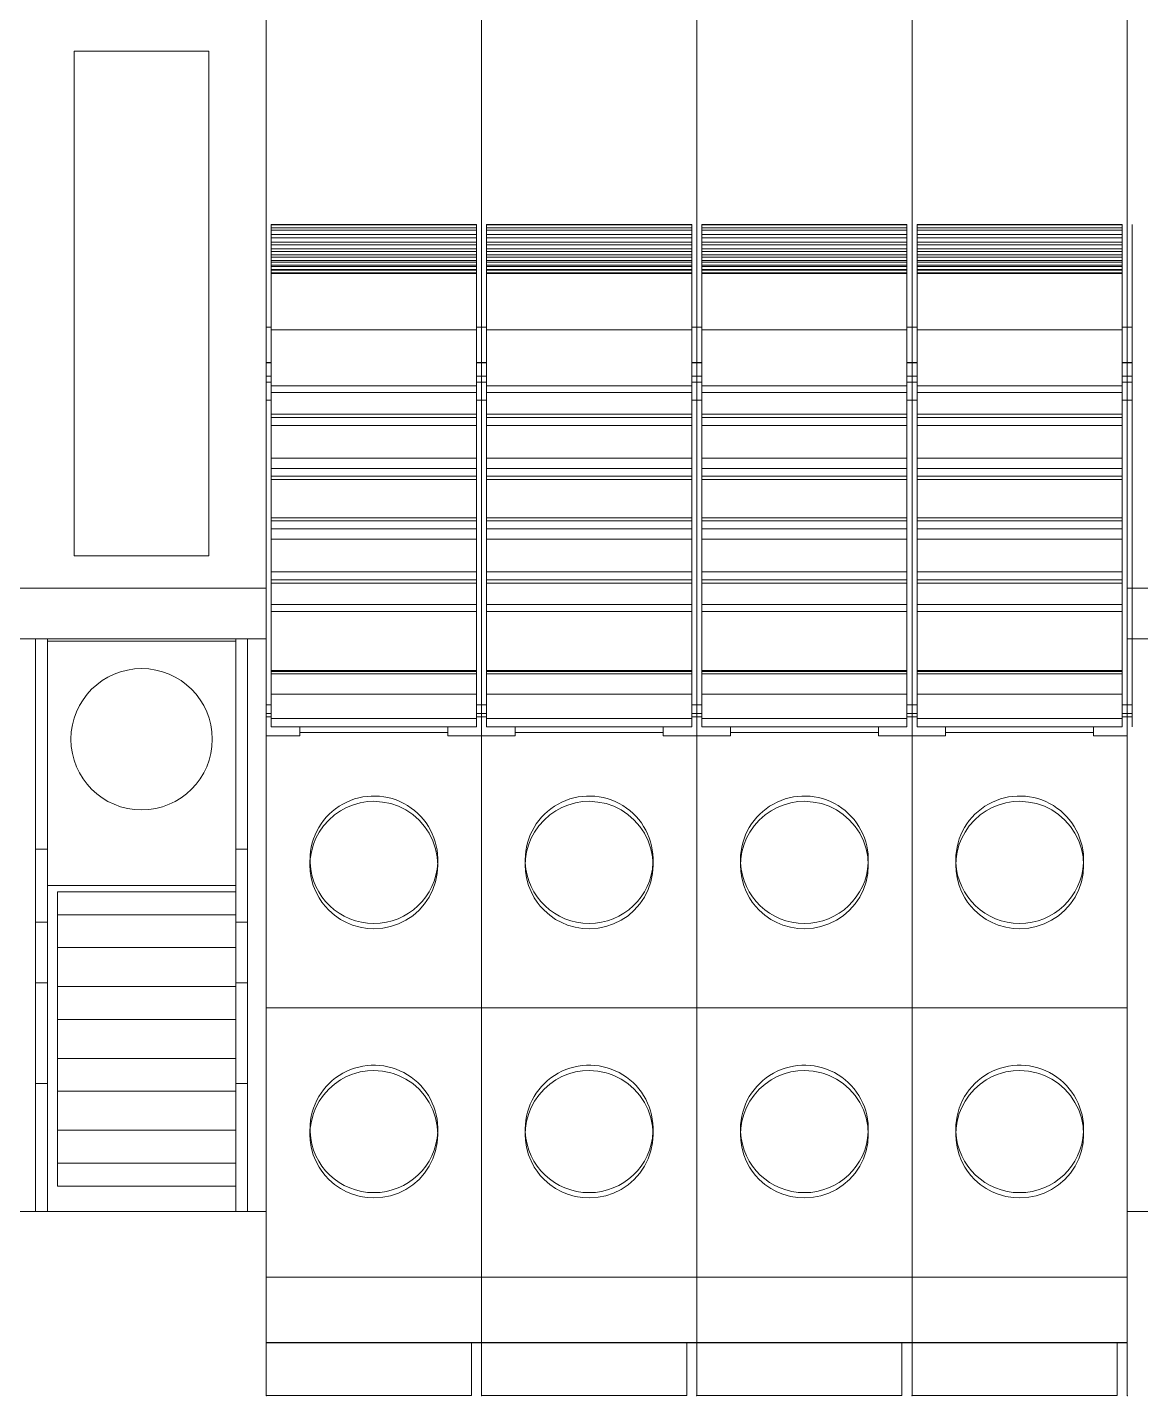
# Model space of a CAD drawing. Header units: millimetres. Extents: x 979 to 5828, y -1860 to 642.
# Drawn here: x 1409.21 to 1442.31, y 195.03 to 235.7 of the extents above; entities that cross this region are included whole.
import ezdxf

# ---------------------------------------------------------------- set-up
doc = ezdxf.new("R2010")
doc.units = ezdxf.units.MM
doc.layers.add('eProC - L2', color=41, linetype='Continuous', lineweight=20)

# ---------------------------------------------------------------- blocks, each defined once
blk = doc.blocks.new('eProC_Z_BPSN-SI-520')
at = {"layer": 'eProC - L2'}
for p, q in [((1.794, -59.11), (1.794, -44.11)), ((1.794, -44.11), (5.794, -44.11)), ((5.794, -59.11), (5.794, -44.11)), ((1.794, -59.11), (5.794, -59.11)), ((7.5, -60.072), (0, -60.072)), ((7.5, -61.577), (0, -61.577)), ((0.644, -78.601), (0.644, -61.577)), ((0.994, -78.601), (0.994, -61.577)), ((6.594, -61.647), (0.994, -61.647)), ((6.594, -78.601), (6.594, -61.577)), ((6.944, -78.601), (6.944, -61.577)), ((0.994, -67.83), (0.644, -67.83)), ((6.594, -67.83), (6.944, -67.83)), ((6.594, -68.91), (0.994, -68.91)), ((1.294, -77.853), (1.294, -69.103)), ((6.594, -69.103), (1.294, -69.103)), ((6.594, -69.783), (1.294, -69.783)), ((0.994, -70.001), (0.644, -70.001)), ((6.594, -70.001), (6.944, -70.001)), ((6.594, -70.757), (1.294, -70.757)), ((0.644, -71.801), (0.994, -71.801)), ((6.594, -71.919), (1.294, -71.919)), ((6.944, -71.801), (6.594, -71.801)), ((6.594, -72.893), (1.294, -72.893)), ((6.594, -74.054), (1.294, -74.054)), ((0.994, -74.801), (0.644, -74.801)), ((6.594, -74.801), (6.944, -74.801)), ((6.594, -75.029), (1.294, -75.029)), ((6.594, -76.19), (1.294, -76.19)), ((6.594, -77.165), (1.294, -77.165)), ((6.594, -77.853), (1.294, -77.853)), ((6.594, -78.601), (0.994, -78.601))]:
    blk.add_line(p, q, dxfattribs=at)
blk.add_lwpolyline([(0, 0), (7.5, 0), (7.5, -78.601), (0, -78.601)], close=True, dxfattribs=at)
blk.add_circle((3.794, -64.565), 2.1, dxfattribs=at)

msp = doc.modelspace()

# ---------------------------------------------------------------- linework, layer by layer
at = {"layer": 'eProC - L2'}
for p, q in [((1422.716, 284.581), (1422.716, 196.603)), ((1429.116, 284.581), (1429.116, 196.603)), ((1435.516, 284.581), (1435.516, 196.603)), ((1441.916, 284.581), (1441.916, 196.603)), ((1416.316, 204.603), (1416.316, 253.87)), ((1422.716, 204.603), (1422.716, 253.87)), ((1429.116, 204.603), (1429.116, 253.87)), ((1435.516, 204.603), (1435.516, 253.87)), ((1441.916, 204.603), (1441.916, 253.87)), ((1422.566, 229.842), (1416.466, 229.842)), ((1416.466, 214.908), (1416.466, 229.842)), ((1422.566, 229.829), (1416.466, 229.829)), ((1422.566, 229.842), (1422.566, 214.908)), ((1428.966, 229.842), (1422.866, 229.842)), ((1422.866, 214.908), (1422.866, 229.842)), ((1428.966, 229.829), (1422.866, 229.829)), ((1428.966, 229.842), (1428.966, 214.908)), ((1435.366, 229.842), (1429.266, 229.842)), ((1429.266, 214.908), (1429.266, 229.842)), ((1435.366, 229.829), (1429.266, 229.829)), ((1435.366, 229.842), (1435.366, 214.908)), ((1441.766, 229.842), (1435.666, 229.842)), ((1435.666, 214.908), (1435.666, 229.842)), ((1441.766, 229.829), (1435.666, 229.829)), ((1441.766, 229.842), (1441.766, 214.908)), ((1442.066, 214.908), (1442.066, 229.842)), ((1422.566, 229.737), (1416.466, 229.737)), ((1422.566, 229.671), (1416.466, 229.671)), ((1422.566, 229.542), (1416.466, 229.542)), ((1422.566, 229.442), (1416.466, 229.442)), ((1428.966, 229.737), (1422.866, 229.737)), ((1428.966, 229.671), (1422.866, 229.671)), ((1428.966, 229.542), (1422.866, 229.542)), ((1428.966, 229.442), (1422.866, 229.442)), ((1435.366, 229.737), (1429.266, 229.737)), ((1435.366, 229.671), (1429.266, 229.671)), ((1435.366, 229.542), (1429.266, 229.542)), ((1435.366, 229.442), (1429.266, 229.442)), ((1441.766, 229.737), (1435.666, 229.737)), ((1441.766, 229.671), (1435.666, 229.671)), ((1441.766, 229.542), (1435.666, 229.542)), ((1441.766, 229.442), (1435.666, 229.442)), ((1422.566, 229.32), (1416.466, 229.32)), ((1422.566, 229.232), (1416.466, 229.232)), ((1422.566, 229.118), (1416.466, 229.118)), ((1422.566, 229.041), (1416.466, 229.041)), ((1428.966, 229.32), (1422.866, 229.32)), ((1428.966, 229.232), (1422.866, 229.232)), ((1428.966, 229.118), (1422.866, 229.118)), ((1428.966, 229.041), (1422.866, 229.041)), ((1435.366, 229.32), (1429.266, 229.32)), ((1435.366, 229.232), (1429.266, 229.232)), ((1435.366, 229.118), (1429.266, 229.118)), ((1435.366, 229.041), (1429.266, 229.041)), ((1441.766, 229.32), (1435.666, 229.32)), ((1441.766, 229.232), (1435.666, 229.232)), ((1441.766, 229.118), (1435.666, 229.118)), ((1441.766, 229.041), (1435.666, 229.041)), ((1422.566, 228.934), (1416.466, 228.934)), ((1422.566, 228.87), (1416.466, 228.87)), ((1422.566, 228.771), (1416.466, 228.771)), ((1422.566, 228.72), (1416.466, 228.72)), ((1422.566, 228.628), (1416.466, 228.628)), ((1422.566, 228.59), (1416.466, 228.59)), ((1428.966, 228.934), (1422.866, 228.934)), ((1428.966, 228.87), (1422.866, 228.87)), ((1428.966, 228.771), (1422.866, 228.771)), ((1428.966, 228.72), (1422.866, 228.72)), ((1428.966, 228.628), (1422.866, 228.628)), ((1428.966, 228.59), (1422.866, 228.59)), ((1435.366, 228.934), (1429.266, 228.934)), ((1435.366, 228.87), (1429.266, 228.87)), ((1435.366, 228.771), (1429.266, 228.771)), ((1435.366, 228.72), (1429.266, 228.72)), ((1435.366, 228.628), (1429.266, 228.628)), ((1435.366, 228.59), (1429.266, 228.59)), ((1441.766, 228.934), (1435.666, 228.934)), ((1441.766, 228.87), (1435.666, 228.87)), ((1441.766, 228.771), (1435.666, 228.771)), ((1441.766, 228.72), (1435.666, 228.72)), ((1441.766, 228.628), (1435.666, 228.628)), ((1441.766, 228.59), (1435.666, 228.59)), ((1422.566, 228.505), (1416.466, 228.505)), ((1422.566, 228.481), (1416.466, 228.481)), ((1422.566, 228.404), (1416.466, 228.404)), ((1422.566, 228.387), (1416.466, 228.387)), ((1428.966, 228.505), (1422.866, 228.505)), ((1428.966, 228.481), (1422.866, 228.481)), ((1428.966, 228.404), (1422.866, 228.404)), ((1428.966, 228.387), (1422.866, 228.387)), ((1435.366, 228.505), (1429.266, 228.505)), ((1435.366, 228.481), (1429.266, 228.481)), ((1435.366, 228.404), (1429.266, 228.404)), ((1435.366, 228.387), (1429.266, 228.387)), ((1441.766, 228.505), (1435.666, 228.505)), ((1441.766, 228.481), (1435.666, 228.481)), ((1441.766, 228.404), (1435.666, 228.404)), ((1441.766, 228.387), (1435.666, 228.387)), ((1416.316, 226.792), (1416.466, 226.792)), ((1416.466, 226.706), (1422.566, 226.706)), ((1422.566, 226.792), (1422.716, 226.792)), ((1422.716, 226.792), (1422.866, 226.792)), ((1422.866, 226.706), (1428.966, 226.706)), ((1428.966, 226.792), (1429.116, 226.792)), ((1429.116, 226.792), (1429.266, 226.792)), ((1429.266, 226.706), (1435.366, 226.706)), ((1435.366, 226.792), (1435.516, 226.792)), ((1435.516, 226.792), (1435.666, 226.792)), ((1435.666, 226.706), (1441.766, 226.706)), ((1441.766, 226.792), (1441.916, 226.792)), ((1441.916, 226.792), (1442.066, 226.792)), ((1416.466, 225.736), (1416.316, 225.736)), ((1416.316, 225.733), (1416.466, 225.733)), ((1422.716, 225.736), (1422.566, 225.736)), ((1422.566, 225.733), (1422.716, 225.733)), ((1422.866, 225.736), (1422.716, 225.736)), ((1422.716, 225.733), (1422.866, 225.733)), ((1429.116, 225.736), (1428.966, 225.736)), ((1428.966, 225.733), (1429.116, 225.733)), ((1429.266, 225.736), (1429.116, 225.736)), ((1429.116, 225.733), (1429.266, 225.733)), ((1435.516, 225.736), (1435.366, 225.736)), ((1435.366, 225.733), (1435.516, 225.733)), ((1435.666, 225.736), (1435.516, 225.736)), ((1435.516, 225.733), (1435.666, 225.733)), ((1441.916, 225.736), (1441.766, 225.736)), ((1441.766, 225.733), (1441.916, 225.733)), ((1442.066, 225.736), (1441.916, 225.736)), ((1441.916, 225.733), (1442.066, 225.733)), ((1416.316, 225.333), (1416.466, 225.333)), ((1422.566, 225.333), (1422.716, 225.333)), ((1422.716, 225.333), (1422.866, 225.333)), ((1428.966, 225.333), (1429.116, 225.333)), ((1429.116, 225.333), (1429.266, 225.333)), ((1435.366, 225.333), (1435.516, 225.333)), ((1435.516, 225.333), (1435.666, 225.333)), ((1441.766, 225.333), (1441.916, 225.333)), ((1441.916, 225.333), (1442.066, 225.333)), ((1416.316, 225.154), (1416.466, 225.154)), ((1422.566, 225.042), (1416.466, 225.042)), ((1422.566, 225.154), (1422.716, 225.154)), ((1422.716, 225.154), (1422.866, 225.154)), ((1428.966, 225.042), (1422.866, 225.042)), ((1428.966, 225.154), (1429.116, 225.154)), ((1429.116, 225.154), (1429.266, 225.154)), ((1435.366, 225.042), (1429.266, 225.042)), ((1435.366, 225.154), (1435.516, 225.154)), ((1435.516, 225.154), (1435.666, 225.154)), ((1441.766, 225.042), (1435.666, 225.042)), ((1441.766, 225.154), (1441.916, 225.154)), ((1441.916, 225.154), (1442.066, 225.154)), ((1416.316, 224.623), (1416.466, 224.623)), ((1416.466, 224.842), (1422.566, 224.842)), ((1422.566, 224.623), (1422.716, 224.623)), ((1422.716, 224.623), (1422.866, 224.623)), ((1422.866, 224.842), (1428.966, 224.842)), ((1428.966, 224.623), (1429.116, 224.623)), ((1429.116, 224.623), (1429.266, 224.623)), ((1429.266, 224.842), (1435.366, 224.842)), ((1435.366, 224.623), (1435.516, 224.623)), ((1435.516, 224.623), (1435.666, 224.623)), ((1435.666, 224.842), (1441.766, 224.842)), ((1441.766, 224.623), (1441.916, 224.623)), ((1441.916, 224.623), (1442.066, 224.623)), ((1416.466, 224.2), (1422.566, 224.2)), ((1416.466, 224.105), (1422.566, 224.105)), ((1422.866, 224.2), (1428.966, 224.2)), ((1422.866, 224.105), (1428.966, 224.105)), ((1429.266, 224.2), (1435.366, 224.2)), ((1429.266, 224.105), (1435.366, 224.105)), ((1435.666, 224.2), (1441.766, 224.2)), ((1435.666, 224.105), (1441.766, 224.105)), ((1422.566, 223.867), (1416.466, 223.867)), ((1428.966, 223.867), (1422.866, 223.867)), ((1435.366, 223.867), (1429.266, 223.867)), ((1441.766, 223.867), (1435.666, 223.867)), ((1422.566, 222.892), (1416.466, 222.892)), ((1428.966, 222.892), (1422.866, 222.892)), ((1435.366, 222.892), (1429.266, 222.892)), ((1441.766, 222.892), (1435.666, 222.892)), ((1416.466, 222.592), (1422.566, 222.592)), ((1422.866, 222.592), (1428.966, 222.592)), ((1429.266, 222.592), (1435.366, 222.592)), ((1435.666, 222.592), (1441.766, 222.592)), ((1422.566, 222.355), (1416.466, 222.355)), ((1416.466, 222.259), (1422.566, 222.259)), ((1428.966, 222.355), (1422.866, 222.355)), ((1422.866, 222.259), (1428.966, 222.259)), ((1435.366, 222.355), (1429.266, 222.355)), ((1429.266, 222.259), (1435.366, 222.259)), ((1441.766, 222.355), (1435.666, 222.355)), ((1435.666, 222.259), (1441.766, 222.259)), ((1422.566, 221.125), (1416.466, 221.125)), ((1416.466, 221.03), (1422.566, 221.03)), ((1428.966, 221.125), (1422.866, 221.125)), ((1422.866, 221.03), (1428.966, 221.03)), ((1435.366, 221.125), (1429.266, 221.125)), ((1429.266, 221.03), (1435.366, 221.03)), ((1441.766, 221.125), (1435.666, 221.125)), ((1435.666, 221.03), (1441.766, 221.03)), ((1422.566, 220.792), (1416.466, 220.792)), ((1422.566, 220.492), (1416.466, 220.492)), ((1428.966, 220.792), (1422.866, 220.792)), ((1428.966, 220.492), (1422.866, 220.492)), ((1435.366, 220.792), (1429.266, 220.792)), ((1435.366, 220.492), (1429.266, 220.492)), ((1441.766, 220.792), (1435.666, 220.792)), ((1441.766, 220.492), (1435.666, 220.492)), ((1416.466, 219.517), (1422.566, 219.517)), ((1422.566, 219.28), (1416.466, 219.28)), ((1422.866, 219.517), (1428.966, 219.517)), ((1428.966, 219.28), (1422.866, 219.28)), ((1429.266, 219.517), (1435.366, 219.517)), ((1435.366, 219.28), (1429.266, 219.28)), ((1435.666, 219.517), (1441.766, 219.517)), ((1441.766, 219.28), (1435.666, 219.28)), ((1416.466, 219.184), (1422.566, 219.184)), ((1422.866, 219.184), (1428.966, 219.184)), ((1429.266, 219.184), (1435.366, 219.184)), ((1435.666, 219.184), (1441.766, 219.184)), ((1422.566, 218.542), (1416.466, 218.542)), ((1428.966, 218.542), (1422.866, 218.542)), ((1435.366, 218.542), (1429.266, 218.542)), ((1441.766, 218.542), (1435.666, 218.542)), ((1416.466, 218.342), (1422.566, 218.342)), ((1422.866, 218.342), (1428.966, 218.342)), ((1429.266, 218.342), (1435.366, 218.342)), ((1435.666, 218.342), (1441.766, 218.342)), ((1422.566, 216.58), (1416.466, 216.58)), ((1422.566, 216.554), (1416.466, 216.554)), ((1422.566, 216.484), (1416.466, 216.484)), ((1428.966, 216.58), (1422.866, 216.58)), ((1428.966, 216.554), (1422.866, 216.554)), ((1428.966, 216.484), (1422.866, 216.484)), ((1435.366, 216.58), (1429.266, 216.58)), ((1435.366, 216.554), (1429.266, 216.554)), ((1435.366, 216.484), (1429.266, 216.484)), ((1441.766, 216.58), (1435.666, 216.58)), ((1441.766, 216.554), (1435.666, 216.554)), ((1441.766, 216.484), (1435.666, 216.484)), ((1416.316, 215.567), (1416.466, 215.567)), ((1422.566, 215.879), (1416.466, 215.879)), ((1422.716, 215.567), (1422.566, 215.567)), ((1422.716, 215.567), (1422.866, 215.567)), ((1428.966, 215.879), (1422.866, 215.879)), ((1429.116, 215.567), (1428.966, 215.567)), ((1429.116, 215.567), (1429.266, 215.567)), ((1435.366, 215.879), (1429.266, 215.879)), ((1435.516, 215.567), (1435.366, 215.567)), ((1435.516, 215.567), (1435.666, 215.567)), ((1441.766, 215.879), (1435.666, 215.879)), ((1441.916, 215.567), (1441.766, 215.567)), ((1441.916, 215.567), (1442.066, 215.567)), ((1416.316, 215.301), (1416.466, 215.301)), ((1416.316, 215.202), (1416.466, 215.202)), ((1422.566, 215.152), (1416.466, 215.152)), ((1422.716, 215.301), (1422.566, 215.301)), ((1422.716, 215.202), (1422.566, 215.202)), ((1422.716, 215.301), (1422.866, 215.301)), ((1422.716, 215.202), (1422.866, 215.202)), ((1428.966, 215.152), (1422.866, 215.152)), ((1429.116, 215.301), (1428.966, 215.301)), ((1429.116, 215.202), (1428.966, 215.202)), ((1429.116, 215.301), (1429.266, 215.301)), ((1429.116, 215.202), (1429.266, 215.202)), ((1435.366, 215.152), (1429.266, 215.152)), ((1435.516, 215.301), (1435.366, 215.301)), ((1435.516, 215.202), (1435.366, 215.202)), ((1435.516, 215.301), (1435.666, 215.301)), ((1435.516, 215.202), (1435.666, 215.202)), ((1441.766, 215.152), (1435.666, 215.152)), ((1441.916, 215.301), (1441.766, 215.301)), ((1441.916, 215.202), (1441.766, 215.202)), ((1441.916, 215.301), (1442.066, 215.301)), ((1441.916, 215.202), (1442.066, 215.202)), ((1416.466, 214.908), (1422.566, 214.908)), ((1417.316, 214.643), (1417.316, 214.908)), ((1421.716, 214.743), (1417.316, 214.743)), ((1421.716, 214.643), (1421.716, 214.908)), ((1422.866, 214.908), (1428.966, 214.908)), ((1423.716, 214.643), (1423.716, 214.908)), ((1428.116, 214.743), (1423.716, 214.743)), ((1428.116, 214.643), (1428.116, 214.908)), ((1429.266, 214.908), (1435.366, 214.908)), ((1430.116, 214.643), (1430.116, 214.908)), ((1434.516, 214.743), (1430.116, 214.743)), ((1434.516, 214.643), (1434.516, 214.908)), ((1435.666, 214.908), (1441.766, 214.908)), ((1436.516, 214.643), (1436.516, 214.908)), ((1440.916, 214.743), (1436.516, 214.743)), ((1440.916, 214.643), (1440.916, 214.908)), ((1416.316, 214.643), (1417.316, 214.643)), ((1422.716, 214.643), (1421.716, 214.643)), ((1422.716, 214.643), (1423.716, 214.643)), ((1429.116, 214.643), (1428.116, 214.643)), ((1429.116, 214.643), (1430.116, 214.643)), ((1435.516, 214.643), (1434.516, 214.643)), ((1435.516, 214.643), (1436.516, 214.643)), ((1441.916, 214.643), (1440.916, 214.643)), ((1417.616, 210.958), (1417.616, 210.796)), ((1421.417, 210.796), (1421.417, 210.958)), ((1424.016, 210.958), (1424.016, 210.796)), ((1427.817, 210.796), (1427.817, 210.958)), ((1430.416, 210.958), (1430.416, 210.796)), ((1434.217, 210.796), (1434.217, 210.958)), ((1436.816, 210.958), (1436.816, 210.796)), ((1440.617, 210.796), (1440.617, 210.958)), ((1422.716, 206.555), (1416.316, 206.555)), ((1429.116, 206.555), (1422.716, 206.555)), ((1435.516, 206.555), (1429.116, 206.555)), ((1441.916, 206.555), (1435.516, 206.555)), ((1416.316, 204.623), (1416.316, 204.604)), ((1416.316, 204.604), (1416.316, 196.603)), ((1422.716, 204.623), (1422.716, 204.604)), ((1422.716, 204.604), (1422.716, 196.603)), ((1429.116, 204.623), (1429.116, 204.604)), ((1429.116, 204.604), (1429.116, 196.603)), ((1435.516, 204.623), (1435.516, 204.604)), ((1435.516, 204.604), (1435.516, 196.603)), ((1441.916, 204.623), (1441.916, 204.604)), ((1441.916, 204.604), (1441.916, 196.603)), ((1417.616, 202.958), (1417.616, 202.796)), ((1421.417, 202.796), (1421.417, 202.958)), ((1424.016, 202.958), (1424.016, 202.796)), ((1427.817, 202.796), (1427.817, 202.958)), ((1430.416, 202.958), (1430.416, 202.796)), ((1434.217, 202.796), (1434.217, 202.958)), ((1436.816, 202.958), (1436.816, 202.796)), ((1440.617, 202.796), (1440.617, 202.958)), ((1416.316, 201.146), (1416.316, 201.149)), ((1422.716, 201.146), (1422.716, 201.149)), ((1429.116, 201.146), (1429.116, 201.149)), ((1435.516, 201.146), (1435.516, 201.149)), ((1441.916, 201.146), (1441.916, 201.149)), ((1416.316, 200.792), (1416.316, 196.892)), ((1422.716, 200.792), (1422.716, 196.892)), ((1429.116, 200.792), (1429.116, 196.892)), ((1435.516, 200.792), (1435.516, 196.892)), ((1441.916, 200.792), (1441.916, 196.892)), ((1422.716, 198.555), (1416.316, 198.555)), ((1429.116, 198.555), (1422.716, 198.555)), ((1435.516, 198.555), (1429.116, 198.555)), ((1441.916, 198.555), (1435.516, 198.555)), ((1422.716, 196.61), (1416.316, 196.61)), ((1422.716, 196.605), (1416.316, 196.605)), ((1416.316, 196.603), (1422.716, 196.603)), ((1416.316, 196.6), (1416.316, 195.03)), ((1422.416, 195.03), (1422.416, 196.603)), ((1429.116, 196.61), (1422.716, 196.61)), ((1429.116, 196.605), (1422.716, 196.605)), ((1422.716, 196.603), (1429.116, 196.603)), ((1422.716, 196.6), (1422.716, 195.03)), ((1428.816, 195.03), (1428.816, 196.603)), ((1435.516, 196.61), (1429.116, 196.61)), ((1435.516, 196.605), (1429.116, 196.605)), ((1429.116, 196.603), (1435.516, 196.603)), ((1429.116, 196.6), (1429.116, 195.03)), ((1435.216, 195.03), (1435.216, 196.603)), ((1441.916, 196.61), (1435.516, 196.61)), ((1441.916, 196.605), (1435.516, 196.605)), ((1435.516, 196.603), (1441.916, 196.603)), ((1435.516, 196.6), (1435.516, 195.03)), ((1441.616, 195.03), (1441.616, 196.603)), ((1441.916, 196.6), (1441.916, 195.03)), ((1416.316, 195.032), (1422.416, 195.032)), ((1416.316, 195.03), (1422.416, 195.03)), ((1422.716, 195.032), (1428.816, 195.032)), ((1422.716, 195.03), (1428.816, 195.03)), ((1429.116, 195.032), (1435.216, 195.032)), ((1429.116, 195.03), (1435.216, 195.03)), ((1435.516, 195.032), (1441.616, 195.032)), ((1435.516, 195.03), (1441.616, 195.03))]:
    msp.add_line(p, q, dxfattribs=at)
for points in [[(1419.517, 212.695), (1419.323, 212.685), (1419.11, 212.651), (1418.882, 212.585), (1418.704, 212.512), (1418.525, 212.415), (1418.347, 212.291), (1418.175, 212.14), (1418.019, 211.963), (1417.892, 211.78), (1417.794, 211.597), (1417.721, 211.417), (1417.658, 211.191), (1417.626, 210.983), (1417.616, 210.799), (1417.616, 210.796)], [(1419.517, 212.695), (1419.776, 212.675), (1420.021, 212.626), (1420.252, 212.548), (1420.469, 212.441), (1420.671, 212.304), (1420.859, 212.138), (1421.024, 211.95), (1421.161, 211.745), (1421.272, 211.522), (1421.352, 211.286), (1421.4, 211.044), (1421.417, 210.796), (1421.417, 210.796)], [(1425.917, 212.695), (1425.723, 212.685), (1425.51, 212.651), (1425.282, 212.585), (1425.104, 212.512), (1424.925, 212.415), (1424.747, 212.291), (1424.575, 212.14), (1424.419, 211.963), (1424.292, 211.78), (1424.194, 211.597), (1424.121, 211.417), (1424.058, 211.191), (1424.026, 210.983), (1424.016, 210.799), (1424.016, 210.796)], [(1425.917, 212.695), (1426.176, 212.675), (1426.421, 212.626), (1426.652, 212.548), (1426.869, 212.441), (1427.071, 212.304), (1427.259, 212.138), (1427.424, 211.95), (1427.561, 211.745), (1427.672, 211.522), (1427.752, 211.286), (1427.8, 211.044), (1427.817, 210.796), (1427.817, 210.796)], [(1432.317, 212.695), (1432.123, 212.685), (1431.91, 212.651), (1431.682, 212.585), (1431.504, 212.512), (1431.325, 212.415), (1431.147, 212.291), (1430.975, 212.14), (1430.819, 211.963), (1430.692, 211.78), (1430.594, 211.597), (1430.521, 211.417), (1430.458, 211.191), (1430.426, 210.983), (1430.416, 210.799), (1430.416, 210.796)], [(1432.317, 212.695), (1432.576, 212.675), (1432.821, 212.626), (1433.052, 212.548), (1433.269, 212.441), (1433.471, 212.304), (1433.659, 212.138), (1433.824, 211.95), (1433.961, 211.745), (1434.072, 211.522), (1434.152, 211.286), (1434.2, 211.044), (1434.217, 210.796), (1434.217, 210.796)], [(1438.717, 212.695), (1438.523, 212.685), (1438.31, 212.651), (1438.082, 212.585), (1437.904, 212.512), (1437.725, 212.415), (1437.547, 212.291), (1437.375, 212.14), (1437.219, 211.963), (1437.092, 211.78), (1436.994, 211.597), (1436.921, 211.417), (1436.858, 211.191), (1436.826, 210.983), (1436.816, 210.799), (1436.816, 210.796)], [(1438.717, 212.695), (1438.976, 212.675), (1439.221, 212.626), (1439.452, 212.548), (1439.669, 212.441), (1439.871, 212.304), (1440.059, 212.138), (1440.224, 211.95), (1440.361, 211.745), (1440.472, 211.522), (1440.552, 211.286), (1440.6, 211.044), (1440.617, 210.796), (1440.617, 210.796)], [(1417.616, 210.796), (1417.625, 210.621), (1417.655, 210.417), (1417.716, 210.191), (1417.788, 210.01), (1417.886, 209.824), (1417.968, 209.699), (1418.064, 209.576), (1418.175, 209.457), (1418.344, 209.307), (1418.521, 209.185), (1418.7, 209.089), (1418.877, 209.016), (1419.105, 208.95), (1419.32, 208.916), (1419.517, 208.906)], [(1421.417, 210.796), (1421.401, 210.548), (1421.352, 210.306), (1421.272, 210.071), (1421.162, 209.849), (1421.024, 209.645), (1420.86, 209.459), (1420.672, 209.295), (1420.466, 209.158), (1420.244, 209.049), (1420.008, 208.97), (1419.787, 208.927), (1419.517, 208.906)], [(1424.016, 210.796), (1424.025, 210.621), (1424.055, 210.417), (1424.116, 210.191), (1424.188, 210.01), (1424.286, 209.824), (1424.368, 209.699), (1424.464, 209.576), (1424.575, 209.457), (1424.744, 209.307), (1424.921, 209.185), (1425.1, 209.089), (1425.277, 209.016), (1425.505, 208.95), (1425.72, 208.916), (1425.917, 208.906)], [(1427.817, 210.796), (1427.801, 210.548), (1427.752, 210.306), (1427.672, 210.071), (1427.562, 209.849), (1427.424, 209.645), (1427.26, 209.459), (1427.072, 209.295), (1426.866, 209.158), (1426.644, 209.049), (1426.408, 208.97), (1426.187, 208.927), (1425.917, 208.906)], [(1430.416, 210.796), (1430.425, 210.621), (1430.455, 210.417), (1430.516, 210.191), (1430.588, 210.01), (1430.686, 209.824), (1430.768, 209.699), (1430.864, 209.576), (1430.975, 209.457), (1431.144, 209.307), (1431.321, 209.185), (1431.5, 209.089), (1431.677, 209.016), (1431.905, 208.95), (1432.12, 208.916), (1432.317, 208.906)], [(1434.217, 210.796), (1434.201, 210.548), (1434.152, 210.306), (1434.072, 210.071), (1433.962, 209.849), (1433.824, 209.645), (1433.66, 209.459), (1433.472, 209.295), (1433.266, 209.158), (1433.044, 209.049), (1432.808, 208.97), (1432.587, 208.927), (1432.317, 208.906)], [(1436.816, 210.796), (1436.825, 210.621), (1436.855, 210.417), (1436.916, 210.191), (1436.988, 210.01), (1437.086, 209.824), (1437.168, 209.699), (1437.264, 209.576), (1437.375, 209.457), (1437.544, 209.307), (1437.721, 209.185), (1437.9, 209.089), (1438.077, 209.016), (1438.305, 208.95), (1438.52, 208.916), (1438.717, 208.906)], [(1440.617, 210.796), (1440.601, 210.548), (1440.552, 210.306), (1440.472, 210.071), (1440.362, 209.849), (1440.224, 209.645), (1440.06, 209.459), (1439.872, 209.295), (1439.666, 209.158), (1439.444, 209.049), (1439.208, 208.97), (1438.987, 208.927), (1438.717, 208.906)], [(1418.946, 204.607), (1418.882, 204.585), (1418.704, 204.512), (1418.525, 204.415), (1418.347, 204.291), (1418.175, 204.14), (1418.019, 203.963), (1417.892, 203.78), (1417.794, 203.597), (1417.721, 203.417), (1417.658, 203.191), (1417.626, 202.983), (1417.616, 202.799), (1417.616, 202.796)], [(1419.517, 204.695), (1419.323, 204.685), (1419.11, 204.651), (1418.946, 204.607)], [(1419.517, 204.695), (1419.776, 204.675), (1420.021, 204.626), (1420.091, 204.606)], [(1420.091, 204.606), (1420.252, 204.548), (1420.469, 204.441), (1420.671, 204.304), (1420.859, 204.138), (1421.024, 203.95), (1421.161, 203.745), (1421.272, 203.522), (1421.352, 203.286), (1421.4, 203.044), (1421.417, 202.796), (1421.417, 202.796)], [(1425.346, 204.607), (1425.282, 204.585), (1425.104, 204.512), (1424.925, 204.415), (1424.747, 204.291), (1424.575, 204.14), (1424.419, 203.963), (1424.292, 203.78), (1424.194, 203.597), (1424.121, 203.417), (1424.058, 203.191), (1424.026, 202.983), (1424.016, 202.799), (1424.016, 202.796)], [(1425.917, 204.695), (1425.723, 204.685), (1425.51, 204.651), (1425.346, 204.607)], [(1425.917, 204.695), (1426.176, 204.675), (1426.421, 204.626), (1426.491, 204.606)], [(1426.491, 204.606), (1426.652, 204.548), (1426.869, 204.441), (1427.071, 204.304), (1427.259, 204.138), (1427.424, 203.95), (1427.561, 203.745), (1427.672, 203.522), (1427.752, 203.286), (1427.8, 203.044), (1427.817, 202.796), (1427.817, 202.796)], [(1431.746, 204.607), (1431.682, 204.585), (1431.504, 204.512), (1431.325, 204.415), (1431.147, 204.291), (1430.975, 204.14), (1430.819, 203.963), (1430.692, 203.78), (1430.594, 203.597), (1430.521, 203.417), (1430.458, 203.191), (1430.426, 202.983), (1430.416, 202.799), (1430.416, 202.796)], [(1432.317, 204.695), (1432.123, 204.685), (1431.91, 204.651), (1431.746, 204.607)], [(1432.317, 204.695), (1432.576, 204.675), (1432.821, 204.626), (1432.891, 204.606)], [(1432.891, 204.606), (1433.052, 204.548), (1433.269, 204.441), (1433.471, 204.304), (1433.659, 204.138), (1433.824, 203.95), (1433.961, 203.745), (1434.072, 203.522), (1434.152, 203.286), (1434.2, 203.044), (1434.217, 202.796), (1434.217, 202.796)], [(1438.146, 204.607), (1438.082, 204.585), (1437.904, 204.512), (1437.725, 204.415), (1437.547, 204.291), (1437.375, 204.14), (1437.219, 203.963), (1437.092, 203.78), (1436.994, 203.597), (1436.921, 203.417), (1436.858, 203.191), (1436.826, 202.983), (1436.816, 202.799), (1436.816, 202.796)], [(1438.717, 204.695), (1438.523, 204.685), (1438.31, 204.651), (1438.146, 204.607)], [(1438.717, 204.695), (1438.976, 204.675), (1439.221, 204.626), (1439.291, 204.606)], [(1439.291, 204.606), (1439.452, 204.548), (1439.669, 204.441), (1439.871, 204.304), (1440.059, 204.138), (1440.224, 203.95), (1440.361, 203.745), (1440.472, 203.522), (1440.552, 203.286), (1440.6, 203.044), (1440.617, 202.796), (1440.617, 202.796)], [(1417.616, 202.796), (1417.625, 202.621), (1417.655, 202.417), (1417.716, 202.191), (1417.788, 202.01), (1417.886, 201.824), (1417.968, 201.699), (1418.064, 201.576), (1418.175, 201.457), (1418.344, 201.307), (1418.521, 201.185), (1418.7, 201.089), (1418.877, 201.016), (1419.105, 200.95), (1419.32, 200.916), (1419.517, 200.906)], [(1421.417, 202.796), (1421.401, 202.548), (1421.352, 202.306), (1421.272, 202.071), (1421.162, 201.849), (1421.024, 201.645), (1420.86, 201.459), (1420.672, 201.295), (1420.466, 201.158), (1420.244, 201.049), (1420.008, 200.97), (1419.787, 200.927), (1419.517, 200.906)], [(1424.016, 202.796), (1424.025, 202.621), (1424.055, 202.417), (1424.116, 202.191), (1424.188, 202.01), (1424.286, 201.824), (1424.368, 201.699), (1424.464, 201.576), (1424.575, 201.457), (1424.744, 201.307), (1424.921, 201.185), (1425.1, 201.089), (1425.277, 201.016), (1425.505, 200.95), (1425.72, 200.916), (1425.917, 200.906)], [(1427.817, 202.796), (1427.801, 202.548), (1427.752, 202.306), (1427.672, 202.071), (1427.562, 201.849), (1427.424, 201.645), (1427.26, 201.459), (1427.072, 201.295), (1426.866, 201.158), (1426.644, 201.049), (1426.408, 200.97), (1426.187, 200.927), (1425.917, 200.906)], [(1430.416, 202.796), (1430.425, 202.621), (1430.455, 202.417), (1430.516, 202.191), (1430.588, 202.01), (1430.686, 201.824), (1430.768, 201.699), (1430.864, 201.576), (1430.975, 201.457), (1431.144, 201.307), (1431.321, 201.185), (1431.5, 201.089), (1431.677, 201.016), (1431.905, 200.95), (1432.12, 200.916), (1432.317, 200.906)], [(1434.217, 202.796), (1434.201, 202.548), (1434.152, 202.306), (1434.072, 202.071), (1433.962, 201.849), (1433.824, 201.645), (1433.66, 201.459), (1433.472, 201.295), (1433.266, 201.158), (1433.044, 201.049), (1432.808, 200.97), (1432.587, 200.927), (1432.317, 200.906)], [(1436.816, 202.796), (1436.825, 202.621), (1436.855, 202.417), (1436.916, 202.191), (1436.988, 202.01), (1437.086, 201.824), (1437.168, 201.699), (1437.264, 201.576), (1437.375, 201.457), (1437.544, 201.307), (1437.721, 201.185), (1437.9, 201.089), (1438.077, 201.016), (1438.305, 200.95), (1438.52, 200.916), (1438.717, 200.906)], [(1440.617, 202.796), (1440.601, 202.548), (1440.552, 202.306), (1440.472, 202.071), (1440.362, 201.849), (1440.224, 201.645), (1440.06, 201.459), (1439.872, 201.295), (1439.666, 201.158), (1439.444, 201.049), (1439.208, 200.97), (1438.987, 200.927), (1438.717, 200.906)]]:
    msp.add_lwpolyline(points, dxfattribs=at)
for centre, start_param, end_param in [((1419.517, 210.958), 6.235558, 9.424778), ((1425.917, 210.958), 6.235558, 9.424778), ((1432.317, 210.958), 6.235558, 9.424778), ((1438.717, 210.958), 6.235558, 9.424778), ((1419.517, 210.958), 3.141593, 3.187944), ((1419.517, 210.958), 3.187944, 6.235558), ((1425.917, 210.958), 3.141593, 3.187944), ((1425.917, 210.958), 3.187944, 6.235558), ((1432.317, 210.958), 3.141593, 3.187944), ((1432.317, 210.958), 3.187944, 6.235558), ((1438.717, 210.958), 3.141593, 3.187944), ((1438.717, 210.958), 3.187944, 6.235558), ((1419.517, 202.958), 6.235558, 9.424778), ((1425.917, 202.958), 6.235558, 9.424778), ((1432.317, 202.958), 6.235558, 9.424778), ((1438.717, 202.958), 6.235558, 9.424778), ((1419.517, 202.958), 3.141593, 3.187944), ((1425.917, 202.958), 3.141593, 3.187944), ((1432.317, 202.958), 3.141593, 3.187944), ((1438.717, 202.958), 3.141593, 3.187944), ((1419.517, 202.958), 3.187944, 6.235558), ((1425.917, 202.958), 3.187944, 6.235558), ((1432.317, 202.958), 3.187944, 6.235558), ((1438.717, 202.958), 3.187944, 6.235558)]:
    msp.add_ellipse(centre, major_axis=(1.9, 0), ratio=0.997065, start_param=start_param, end_param=end_param, dxfattribs=at)
for p in [(1416.316, 195.032), (1422.716, 195.032), (1429.116, 195.032), (1435.516, 195.032), (1441.916, 195.032)]:
    msp.add_point(p, dxfattribs=at)

# ---------------------------------------------------------------- block references
for p in [(1408.816, 279.106), (1441.916, 279.106)]:
    msp.add_blockref('eProC_Z_BPSN-SI-520', p)

doc.saveas('drawing.dxf')
